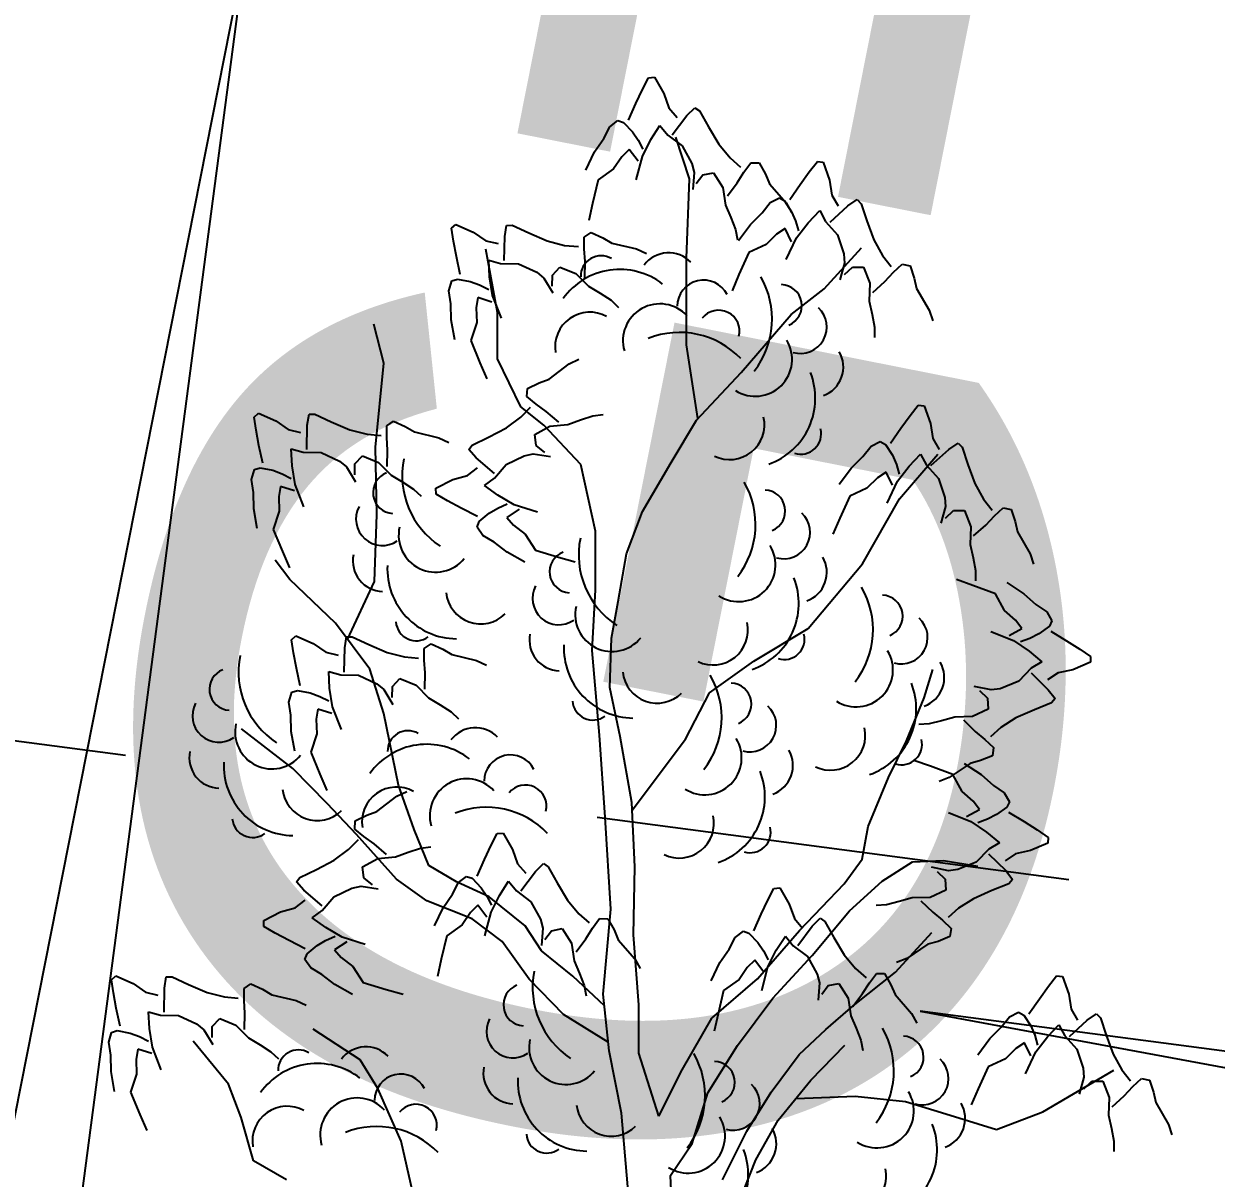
# Model space of a CAD drawing. Header units: millimetres. Extents: x 524954 to 526204, y 9523489 to 9524010.
# Drawn here: x 525456.763 to 525460.741, y 9523651.88 to 9523655.731 of the extents above; entities that cross this region are included whole.
import ezdxf
from ezdxf.enums import TextEntityAlignment as Align

# ---------------------------------------------------------------- set-up
doc = ezdxf.new("R2010")
doc.units = ezdxf.units.MM
doc.linetypes.add('ACAD_ISO12W100', pattern=[21, 12, -3, 0, -3, 0, -3])
doc.linetypes.add('AXES2', pattern=[28.575, 19.05, -3.175, 3.175, -3.175])
for name, color, linetype in [('Arbre', 34, 'ACAD_ISO12W100'), ("Route - Bretelle d'entrée - Restitution en plan - Axe", 1, 'AXES2'), ("Route - Bretelle d'entrée - Restitution en plan - GEM_BDG", 7, 'Continuous'), ("Route - Bretelle d'entrée - Tabulations", 7, 'Continuous'), ('Route - Bretelle de sortie - Textes - Arcs', 7, 'Continuous'), ('Route - Route de la corniche de Brazzaville - Restitution en plan - GEM_Trottoir', 7, 'Continuous')]:
    doc.layers.add(name, color=color, linetype=linetype)
doc.styles.add('Affichages route', font='arial.ttf', dxfattribs={"height": 0.5})

# ---------------------------------------------------------------- blocks, each defined once
blk = doc.blocks.new('v088')
at = {"color": 3, "linetype": 'Continuous'}
for p, q in [((-0.0239, 12.3184), (0.0161, 12.3965)), ((0.0161, 12.3965), (0.0546, 12.3999)), ((0.0546, 12.3999), (0.1184, 12.2906)), ((-0.0686, 12.2238), (-0.0239, 12.3184)), ((0.1184, 12.2906), (0.1522, 12.1952)), ((-0.1179, 12.1126), (-0.0686, 12.2238)), ((0.1522, 12.1952), (0.2074, 12.1313)), ((0.2717, 12.1435), (0.3242, 12.1966)), ((0.3242, 12.1966), (0.3557, 12.1751)), ((0.3557, 12.1751), (0.415, 12.0689)), ((-0.2428, 12.0693), (-0.1881, 12.111)), ((-0.1881, 12.111), (-0.1505, 12.0986)), ((-0.1505, 12.0986), (-0.0915, 12.0354)), ((0.1746, 12.0155), (0.2717, 12.1435)), ((-0.2828, 11.9912), (-0.2428, 12.0693)), ((-0.0915, 12.0354), (-0.0536, 11.98)), ((0.0317, 11.9844), (0.0922, 12.0781)), ((0.0922, 12.0781), (0.1437, 12.0135)), ((0.1437, 12.0135), (0.2395, 11.9416)), ((0.415, 12.0689), (0.4841, 11.9528)), ((-0.344, 11.9013), (-0.2828, 11.9912)), ((-0.0536, 11.98), (-0.0225, 11.9193)), ((-0.0252, 11.8718), (0.0317, 11.9844)), ((0.2395, 11.9416), (0.3048, 11.8248)), ((0.4841, 11.9528), (0.5601, 11.8616)), ((-0.4033, 11.7804), (-0.344, 11.9013)), ((-0.1618, 11.8694), (-0.2169, 11.7884)), ((-0.1123, 11.9179), (-0.1618, 11.8694)), ((-0.0542, 11.8389), (-0.1123, 11.9179)), ((-0.066, 11.7153), (-0.0252, 11.8718)), ((0.5601, 11.8616), (0.6304, 11.8005)), ((-0.2169, 11.7884), (-0.3202, 11.714)), ((0.3048, 11.8248), (0.32, 11.7651)), ((0.6527, 11.7656), (0.6994, 11.8293)), ((0.6994, 11.8293), (0.7544, 11.828)), ((0.7544, 11.828), (0.796, 11.7537)), ((1.0886, 11.7676), (1.1424, 11.8368)), ((1.1424, 11.8368), (1.1809, 11.833)), ((1.1809, 11.833), (1.2232, 11.7138)), ((-0.3202, 11.714), (-0.3572, 11.5582)), ((0.32, 11.7651), (0.3106, 11.6498)), ((0.3344, 11.6895), (0.378, 11.7487)), ((0.378, 11.7487), (0.4498, 11.7623)), ((0.4498, 11.7623), (0.5114, 11.6644)), ((0.5418, 11.6075), (0.6075, 11.6944)), ((0.6075, 11.6944), (0.6527, 11.7656)), ((0.796, 11.7537), (0.824, 11.6885)), ((1.027, 11.683), (1.0886, 11.7676)), ((1.2232, 11.7138), (1.2386, 11.6137)), ((0.5114, 11.6644), (0.5299, 11.5465)), ((0.824, 11.6885), (0.9344, 11.5607)), ((0.9578, 11.583), (1.027, 11.683)), ((-0.3572, 11.5582), (-0.3824, 11.4437)), ((0.5299, 11.5465), (0.5653, 11.4632)), ((0.7732, 11.4945), (0.827, 11.5637)), ((0.827, 11.5637), (0.8886, 11.5945)), ((0.8886, 11.5945), (0.9232, 11.5753)), ((0.9232, 11.5753), (0.9693, 11.5022)), ((0.9344, 11.5607), (0.97, 11.497)), ((1.2271, 11.433), (1.3463, 11.5407)), ((1.2386, 11.6137), (1.2809, 11.5407)), ((1.3463, 11.5407), (1.4079, 11.583)), ((1.4079, 11.583), (1.4348, 11.556)), ((1.4348, 11.556), (1.4733, 11.4406)), ((0.5653, 11.4632), (0.5962, 11.3829)), ((0.6962, 11.4176), (0.7732, 11.4945)), ((0.9693, 11.5022), (0.9963, 11.4406)), ((1.0809, 11.4291), (1.1578, 11.5099)), ((1.1578, 11.5099), (1.1963, 11.4368)), ((-1.2987, 11.3921), (-1.2695, 11.4174)), ((-1.2853, 11.3054), (-1.2987, 11.3921)), ((-1.2695, 11.4174), (-1.1537, 11.3664)), ((-0.9434, 11.3371), (-0.9319, 11.4109)), ((-0.9319, 11.4109), (-0.8938, 11.412)), ((-0.8938, 11.412), (-0.7835, 11.3608)), ((0.5962, 11.3829), (0.6091, 11.3149)), ((0.6155, 11.3099), (0.6962, 11.4176)), ((0.927, 11.3906), (0.8693, 11.3522)), ((0.9693, 11.3022), (0.927, 11.3906)), ((0.9963, 11.4406), (1.0155, 11.3753)), ((1.004, 11.3291), (1.0809, 11.4291)), ((1.1963, 11.4368), (1.2771, 11.3483)), ((1.4733, 11.4406), (1.5194, 11.3137)), ((-1.266, 11.2026), (-1.2853, 11.3054)), ((-1.1537, 11.3664), (-1.0704, 11.3089)), ((-1.0704, 11.3089), (-0.9882, 11.2895)), ((-0.9469, 11.1764), (-0.9434, 11.3371)), ((-0.7835, 11.3608), (-0.6595, 11.3072)), ((-0.6595, 11.3072), (-0.5444, 11.2779)), ((-0.4131, 11.2545), (-0.4126, 11.3334)), ((-0.4126, 11.3334), (-0.3673, 11.3647)), ((-0.3673, 11.3647), (-0.2901, 11.3288)), ((-0.2901, 11.3288), (-0.2291, 11.2925)), ((0.8693, 11.3522), (0.8001, 11.2829)), ((0.9347, 11.1829), (1.004, 11.3291)), ((1.2771, 11.3483), (1.3194, 11.2214)), ((1.5194, 11.3137), (1.5771, 11.2099)), ((-0.5444, 11.2779), (-0.4516, 11.2697)), ((-0.4079, 11.1703), (-0.4131, 11.2545)), ((-0.2291, 11.2925), (-0.0648, 11.2537)), ((-0.0648, 11.2537), (0.0014, 11.223)), ((0.6847, 11.2291), (0.6193, 11.0829)), ((0.8001, 11.2829), (0.6847, 11.2291)), ((1.3194, 11.2214), (1.3232, 11.1598)), ((-1.2408, 11.0836), (-1.266, 11.2026)), ((-1.0503, 11.1789), (-0.9708, 11.1567)), ((-1.0444, 11.0675), (-1.0503, 11.1789)), ((-0.9708, 11.1567), (-0.851, 11.1547)), ((-0.851, 11.1547), (-0.7296, 11.0984)), ((-0.4102, 11.0614), (-0.4079, 11.1703)), ((1.3232, 11.1598), (1.2925, 11.0483)), ((1.5771, 11.2099), (1.6348, 11.1368)), ((1.6502, 11.0983), (1.7079, 11.1522)), ((1.7079, 11.1522), (1.7617, 11.1406)), ((1.7617, 11.1406), (1.7887, 11.0598)), ((-1.0245, 10.9429), (-1.0444, 11.0675)), ((-0.7296, 11.0984), (-0.6822, 11.0589)), ((-0.6822, 11.0589), (-0.6222, 10.96)), ((-0.6263, 11.0061), (-0.6257, 11.0796)), ((-0.6257, 11.0796), (-0.5755, 11.1328)), ((-0.5755, 11.1328), (-0.4682, 11.0896)), ((-0.4682, 11.0896), (-0.3841, 11.005)), ((0.6193, 11.0829), (0.5731, 10.9752)), ((1.3232, 11.0829), (1.3771, 11.1329)), ((1.3771, 11.1329), (1.4502, 11.1329)), ((1.4502, 11.1329), (1.4925, 11.0252)), ((1.5925, 11.0368), (1.6502, 11.0983)), ((1.7887, 11.0598), (1.8041, 10.9906)), ((-1.3166, 10.9752), (-1.2967, 11.0411)), ((-1.2967, 11.0411), (-1.2589, 11.0531)), ((-1.2589, 11.0531), (-1.1741, 11.0365)), ((-1.1741, 11.0365), (-1.1109, 11.0139)), ((-1.1109, 11.0139), (-1.0501, 10.983)), ((-0.3841, 11.005), (-0.3065, 10.9583)), ((1.4925, 11.0252), (1.4886, 10.906)), ((1.5117, 10.9637), (1.5925, 11.0368)), ((1.8041, 10.9906), (1.8887, 10.8444)), ((-1.3032, 10.8885), (-1.3166, 10.9752)), ((-1.122, 10.9292), (-1.1336, 10.8608)), ((-1.0286, 10.8992), (-1.122, 10.9292)), ((-0.9657, 10.7922), (-1.0245, 10.9429)), ((-0.3065, 10.9583), (-0.2344, 10.9114)), ((-0.2344, 10.9114), (-0.1841, 10.8638)), ((1.4886, 10.906), (1.5079, 10.8175)), ((-1.3, 10.7798), (-1.3032, 10.8885)), ((-1.1336, 10.8608), (-1.1308, 10.7629)), ((1.8887, 10.8444), (1.9118, 10.7752)), ((-1.2771, 10.6471), (-1.3, 10.7798)), ((-1.1308, 10.7629), (-1.1708, 10.642)), ((1.5079, 10.8175), (1.5233, 10.7329)), ((1.5233, 10.7329), (1.5233, 10.6636)), ((-1.1708, 10.642), (-1.1094, 10.4942)), ((-0.514, 10.4875), (-0.4484, 10.5194)), ((-1.1094, 10.4942), (-1.0628, 10.3867)), ((-0.648, 10.3846), (-0.514, 10.4875)), ((-0.7912, 10.3231), (-0.7146, 10.3603)), ((-0.7146, 10.3603), (-0.648, 10.3846)), ((-0.7957, 10.2682), (-0.7912, 10.3231)), ((-0.7348, 10.218), (-0.7957, 10.2682)), ((-0.8359, 10.1311), (-0.7709, 10.1978)), ((-0.6662, 10.1688), (-0.7348, 10.218)), ((1.7617, 10.1424), (1.8156, 10.2117)), ((1.8156, 10.2117), (1.8541, 10.2078)), ((1.8541, 10.2078), (1.8964, 10.0886)), ((-2.6162, 10.1323), (-2.587, 10.1577)), ((-2.6028, 10.0456), (-2.6162, 10.1323)), ((-2.587, 10.1577), (-2.4712, 10.1066)), ((-2.4712, 10.1066), (-2.3879, 10.0492)), ((-2.2608, 10.0773), (-2.2494, 10.1511)), ((-2.2494, 10.1511), (-2.2113, 10.1522)), ((-2.2113, 10.1522), (-2.101, 10.101)), ((-1.7301, 10.0737), (-1.6848, 10.1049)), ((-1.6848, 10.1049), (-1.6075, 10.069)), ((-0.9313, 10.0604), (-0.8359, 10.1311)), ((-0.5833, 10.0982), (-0.6662, 10.1688)), ((-0.5231, 10.0829), (-0.4378, 10.1134)), ((-0.4378, 10.1134), (-0.3559, 10.1397)), ((-0.3559, 10.1397), (-0.2873, 10.1487)), ((1.7002, 10.0578), (1.7617, 10.1424)), ((-2.5835, 9.9428), (-2.6028, 10.0456)), ((-2.3879, 10.0492), (-2.3057, 10.0298)), ((-2.2643, 9.9167), (-2.2608, 10.0773)), ((-2.101, 10.101), (-1.977, 10.0475)), ((-1.977, 10.0475), (-1.8618, 10.0181)), ((-1.7305, 9.9947), (-1.7301, 10.0737)), ((-1.6075, 10.069), (-1.5466, 10.0327)), ((-1.5466, 10.0327), (-1.3822, 9.9939)), ((-1.0512, 9.9981), (-0.9313, 10.0604)), ((-0.7431, 10.0152), (-0.6418, 10.0712)), ((-0.6418, 10.0712), (-0.5231, 10.0829)), ((1.631, 9.9578), (1.7002, 10.0578)), ((1.8964, 10.0886), (1.9118, 9.9886)), ((-1.8618, 10.0181), (-1.7691, 10.0099)), ((-1.7254, 9.9105), (-1.7305, 9.9947)), ((-1.3822, 9.9939), (-1.316, 9.9632)), ((-1.1838, 9.9148), (-1.1606, 9.945)), ((-1.1606, 9.945), (-1.0512, 9.9981)), ((-0.7336, 9.9427), (-0.7431, 10.0152)), ((1.5002, 9.9386), (1.5617, 9.9693)), ((1.5617, 9.9693), (1.5963, 9.9501)), ((1.5963, 9.9501), (1.6425, 9.877)), ((1.9118, 9.9886), (1.9541, 9.9155)), ((2.0195, 9.9155), (2.081, 9.9578)), ((2.081, 9.9578), (2.1079, 9.9309)), ((-2.5582, 9.8238), (-2.5835, 9.9428)), ((-2.3678, 9.9191), (-2.2883, 9.8969)), ((-2.3619, 9.8077), (-2.3678, 9.9191)), ((-2.2883, 9.8969), (-2.1685, 9.895)), ((-2.1685, 9.895), (-2.0471, 9.8386)), ((-1.9432, 9.8199), (-1.893, 9.873)), ((-1.893, 9.873), (-1.7856, 9.8299)), ((-1.7277, 9.8016), (-1.7254, 9.9105)), ((-1.1339, 9.8592), (-1.1838, 9.9148)), ((-0.9342, 9.8156), (-0.8138, 9.874)), ((-0.8138, 9.874), (-0.7533, 9.8858)), ((-0.7533, 9.8858), (-0.6387, 9.8698)), ((-0.677, 9.8958), (-0.7336, 9.9427)), ((1.3694, 9.7924), (1.4463, 9.8693)), ((1.4463, 9.8693), (1.5002, 9.9386)), ((1.6425, 9.877), (1.6694, 9.8155)), ((1.7541, 9.8039), (1.831, 9.8847)), ((1.831, 9.8847), (1.8695, 9.8116)), ((1.9002, 9.8078), (2.0195, 9.9155)), ((2.1079, 9.9309), (2.1464, 9.8155)), ((-2.6142, 9.7814), (-2.5764, 9.7933)), ((-2.5764, 9.7933), (-2.4916, 9.7768)), ((-2.3419, 9.6831), (-2.3619, 9.8077)), ((-2.0471, 9.8386), (-1.9997, 9.7992)), ((-1.9997, 9.7992), (-1.9397, 9.7002)), ((-1.9438, 9.7464), (-1.9432, 9.8199)), ((-1.7856, 9.8299), (-1.7015, 9.7452)), ((-1.1923, 9.7429), (-1.1254, 9.7944)), ((-1.0116, 9.755), (-1.1339, 9.8592)), ((-1.0114, 9.724), (-0.9342, 9.8156)), ((1.2886, 9.6847), (1.3694, 9.7924)), ((1.6694, 9.8155), (1.6887, 9.7501)), ((1.6771, 9.7039), (1.7541, 9.8039)), ((1.8695, 9.8116), (1.9502, 9.7232)), ((2.1464, 9.8155), (2.1926, 9.6885)), ((-2.634, 9.7155), (-2.6142, 9.7814)), ((-2.6206, 9.6288), (-2.634, 9.7155)), ((-2.4916, 9.7768), (-2.4283, 9.7541)), ((-2.4283, 9.7541), (-2.3676, 9.7232)), ((-1.7015, 9.7452), (-1.624, 9.6985)), ((-1.4022, 9.6572), (-1.2895, 9.7147)), ((-1.2895, 9.7147), (-1.1923, 9.7429)), ((-1.0789, 9.6763), (-1.0114, 9.724)), ((1.5425, 9.727), (1.4733, 9.6578)), ((1.6002, 9.7655), (1.5425, 9.727)), ((1.6425, 9.677), (1.6002, 9.7655)), ((1.9502, 9.7232), (1.9925, 9.5962)), ((-2.6175, 9.52), (-2.6206, 9.6288)), ((-2.4395, 9.6694), (-2.4511, 9.6011)), ((-2.3461, 9.6395), (-2.4395, 9.6694)), ((-2.2831, 9.5325), (-2.3419, 9.6831)), ((-1.624, 9.6985), (-1.5519, 9.6516)), ((-1.5519, 9.6516), (-1.5015, 9.6041)), ((-1.401, 9.6186), (-1.4022, 9.6572)), ((-0.9888, 9.6106), (-1.0789, 9.6763)), ((1.4733, 9.6578), (1.3579, 9.6039)), ((1.6079, 9.5578), (1.6771, 9.7039)), ((2.1926, 9.6885), (2.2503, 9.5847)), ((-2.4511, 9.6011), (-2.4483, 9.5032)), ((-1.3254, 9.5742), (-1.401, 9.6186)), ((-1.2335, 9.5242), (-1.3254, 9.5742)), ((-0.9892, 9.5252), (-0.9269, 9.5527)), ((-0.8796, 9.5473), (-0.9888, 9.6106)), ((-0.7257, 9.4976), (-0.8796, 9.5473)), ((1.3579, 9.6039), (1.2925, 9.4577)), ((1.9925, 9.5962), (1.9964, 9.5347)), ((2.2503, 9.5847), (2.308, 9.5116)), ((-2.5946, 9.3874), (-2.6175, 9.52)), ((-2.4483, 9.5032), (-2.4883, 9.3823)), ((-1.1253, 9.4685), (-1.2335, 9.5242)), ((-1.1132, 9.4352), (-1.0467, 9.4905)), ((-1.0467, 9.4905), (-0.9892, 9.5252)), ((-0.8484, 9.5165), (-0.9306, 9.463)), ((1.9964, 9.5347), (1.9656, 9.4231)), ((1.9964, 9.4577), (2.0502, 9.5077)), ((2.0502, 9.5077), (2.1233, 9.5077)), ((2.1233, 9.5077), (2.1656, 9.4)), ((2.2657, 9.4116), (2.3233, 9.4731)), ((2.3233, 9.4731), (2.381, 9.527)), ((2.381, 9.527), (2.4349, 9.5154)), ((2.4349, 9.5154), (2.4618, 9.4347)), ((-1.1278, 9.3984), (-1.1132, 9.4352)), ((-1.0892, 9.3413), (-1.1278, 9.3984)), ((-0.9306, 9.463), (-0.885, 9.4108)), ((-0.885, 9.4108), (-0.8073, 9.3511)), ((1.2925, 9.4577), (1.2463, 9.35)), ((2.1656, 9.4), (2.1618, 9.2808)), ((2.1849, 9.3385), (2.2657, 9.4116)), ((2.4618, 9.4347), (2.4772, 9.3654)), ((-2.4883, 9.3823), (-2.4269, 9.2344)), ((-1.0136, 9.2969), (-1.0892, 9.3413)), ((-0.8073, 9.3511), (-0.7389, 9.2437)), ((2.4772, 9.3654), (2.5618, 9.2193)), ((-2.4269, 9.2344), (-2.3802, 9.1269)), ((-0.9273, 9.2307), (-1.0136, 9.2969)), ((-0.81, 9.1646), (-0.9273, 9.2307)), ((-0.7389, 9.2437), (-0.5855, 9.1979)), ((2.1618, 9.2808), (2.181, 9.1923)), ((-0.5855, 9.1979), (-0.4727, 9.1661)), ((2.181, 9.1923), (2.1964, 9.1077)), ((2.5618, 9.2193), (2.5849, 9.15)), ((2.1964, 9.1077), (2.1964, 9.0385)), ((2.1801, 9.009), (2.0697, 9.0483)), ((2.3301, 8.953), (2.1801, 9.009)), ((2.4064, 9.0272), (2.519, 8.9533)), ((2.3912, 8.8412), (2.3301, 8.953)), ((2.519, 8.9533), (2.6006, 8.8814)), ((2.4646, 8.7765), (2.3912, 8.8412)), ((2.6006, 8.8814), (2.6731, 8.832)), ((2.6731, 8.832), (2.7077, 8.7725)), ((2.5067, 8.7213), (2.4646, 8.7765)), ((2.7077, 8.7725), (2.6907, 8.7368)), ((-2.3661, 8.6466), (-2.3369, 8.6719)), ((-2.3369, 8.6719), (-2.2212, 8.6209)), ((2.2998, 8.7005), (2.4501, 8.6406)), ((2.421, 8.6735), (2.5067, 8.7213)), ((2.6207, 8.6861), (2.5609, 8.6554)), ((2.6907, 8.7368), (2.6207, 8.6861)), ((2.7005, 8.7027), (2.8047, 8.6399)), ((-2.3527, 8.5599), (-2.3661, 8.6466)), ((-2.2212, 8.6209), (-2.1379, 8.5634)), ((-2.0143, 8.4309), (-2.0108, 8.5916)), ((-2.0108, 8.5916), (-1.9993, 8.6654)), ((-1.9993, 8.6654), (-1.9613, 8.6665)), ((-1.9613, 8.6665), (-1.8509, 8.6153)), ((-1.8509, 8.6153), (-1.7269, 8.5617)), ((-1.4801, 8.5879), (-1.4347, 8.6192)), ((-1.4347, 8.6192), (-1.3575, 8.5833)), ((2.4501, 8.6406), (2.5548, 8.5702)), ((2.5609, 8.6554), (2.4969, 8.632)), ((2.8047, 8.6399), (2.8931, 8.5838)), ((-2.3334, 8.4571), (-2.3527, 8.5599)), ((-2.1379, 8.5634), (-2.0557, 8.544)), ((-1.7269, 8.5617), (-1.6118, 8.5324)), ((-1.6118, 8.5324), (-1.519, 8.5242)), ((-1.4805, 8.509), (-1.4801, 8.5879)), ((-1.3575, 8.5833), (-1.2966, 8.547)), ((-1.2966, 8.547), (-1.1322, 8.5082)), ((2.5548, 8.5702), (2.6402, 8.4985)), ((2.8931, 8.5838), (2.9656, 8.5345)), ((2.9656, 8.5345), (2.9641, 8.4958)), ((-2.3082, 8.3381), (-2.3334, 8.4571)), ((-2.1178, 8.4334), (-2.0382, 8.4112)), ((-2.1118, 8.322), (-2.1178, 8.4334)), ((-1.4754, 8.4248), (-1.4805, 8.509)), ((-1.1322, 8.5082), (-1.066, 8.4775)), ((2.5697, 8.4555), (2.4865, 8.3693)), ((2.6402, 8.4985), (2.5697, 8.4555)), ((2.8478, 8.4461), (2.749, 8.4244)), ((2.9641, 8.4958), (2.8478, 8.4461)), ((-2.0382, 8.4112), (-1.9184, 8.4092)), ((-1.9184, 8.4092), (-1.7971, 8.3529)), ((-1.7971, 8.3529), (-1.7497, 8.3134)), ((-1.6931, 8.3341), (-1.643, 8.3873)), ((-1.643, 8.3873), (-1.5356, 8.3441)), ((-1.4776, 8.3159), (-1.4754, 8.4248)), ((2.4865, 8.3693), (2.3625, 8.3191)), ((2.5678, 8.4245), (2.6828, 8.3123)), ((2.749, 8.4244), (2.6787, 8.3776)), ((-2.384, 8.2298), (-2.3641, 8.2956)), ((-2.3641, 8.2956), (-2.3264, 8.3076)), ((-2.3264, 8.3076), (-2.2415, 8.291)), ((-2.2415, 8.291), (-2.1783, 8.2684)), ((-2.0919, 8.1974), (-2.1118, 8.322)), ((-1.7497, 8.3134), (-1.6897, 8.2145)), ((-1.6937, 8.2606), (-1.6931, 8.3341)), ((-1.5356, 8.3441), (-1.4515, 8.2595)), ((2.3013, 8.3113), (2.188, 8.335)), ((2.2245, 8.3065), (2.2778, 8.2559)), ((2.3625, 8.3191), (2.3013, 8.3113)), ((2.6828, 8.3123), (2.7289, 8.2536)), ((-2.3706, 8.1431), (-2.384, 8.2298)), ((-2.1783, 8.2684), (-2.1175, 8.2375)), ((-2.0331, 8.0467), (-2.0919, 8.1974)), ((-1.4515, 8.2595), (-1.374, 8.2128)), ((-1.374, 8.2128), (-1.3019, 8.1659)), ((2.2778, 8.2559), (2.2824, 8.183)), ((2.7037, 8.225), (2.591, 8.1793)), ((2.7289, 8.2536), (2.7037, 8.225)), ((-2.3674, 8.0343), (-2.3706, 8.1431)), ((-2.1895, 8.1837), (-2.2011, 8.1153)), ((-2.2011, 8.1153), (-2.1982, 8.0174)), ((-2.0961, 8.1537), (-2.1895, 8.1837)), ((-1.3019, 8.1659), (-1.2515, 8.1184)), ((2.0584, 8.1303), (1.9713, 8.1055)), ((2.1776, 8.1339), (2.0584, 8.1303)), ((2.2824, 8.183), (2.1776, 8.1339)), ((2.4672, 8.1253), (2.3672, 8.0611)), ((2.591, 8.1793), (2.4672, 8.1253)), ((1.8878, 8.0848), (1.8187, 8.0804)), ((1.9713, 8.1055), (1.8878, 8.0848)), ((2.1174, 8.1109), (2.1954, 8.0349)), ((2.1954, 8.0349), (2.2605, 7.9811)), ((2.3672, 8.0611), (2.2979, 7.9989)), ((-2.3445, 7.9016), (-2.3674, 8.0343)), ((-2.1982, 8.0174), (-2.2383, 7.8966)), ((2.2605, 7.9811), (2.3179, 7.927)), ((-2.2383, 7.8966), (-2.1768, 7.7487)), ((2.3179, 7.927), (2.3098, 7.8725)), ((1.8965, 7.8022), (1.7861, 7.8414)), ((2.0465, 7.7461), (1.8965, 7.8022)), ((2.1627, 7.8208), (2.0222, 7.7271)), ((2.1227, 7.8203), (2.2353, 7.7465)), ((2.2308, 7.8405), (2.1627, 7.8208)), ((2.3098, 7.8725), (2.2308, 7.8405)), ((-2.1768, 7.7487), (-2.1302, 7.6412)), ((2.0222, 7.7271), (1.9545, 7.6997)), ((2.1075, 7.6343), (2.0465, 7.7461)), ((2.2353, 7.7465), (2.3169, 7.6746)), ((2.3169, 7.6746), (2.3894, 7.6252)), ((-1.7972, 7.4997), (-1.6632, 7.6026)), ((-1.6632, 7.6026), (-1.5976, 7.6345)), ((2.1809, 7.5696), (2.1075, 7.6343)), ((2.223, 7.5144), (2.1809, 7.5696)), ((2.3894, 7.6252), (2.424, 7.5657)), ((2.424, 7.5657), (2.407, 7.5299)), ((-1.8638, 7.4754), (-1.7972, 7.4997)), ((2.0162, 7.4937), (2.1664, 7.4338)), ((2.1373, 7.4666), (2.223, 7.5144)), ((2.337, 7.4793), (2.2772, 7.4485)), ((2.407, 7.5299), (2.337, 7.4793)), ((2.4169, 7.4959), (2.521, 7.4331)), ((-1.9448, 7.3833), (-1.9404, 7.4382)), ((-1.9404, 7.4382), (-1.8638, 7.4754)), ((2.1664, 7.4338), (2.2711, 7.3633)), ((2.2772, 7.4485), (2.2132, 7.4252)), ((2.521, 7.4331), (2.6094, 7.377)), ((-1.8839, 7.3331), (-1.9448, 7.3833)), ((-1.8154, 7.2839), (-1.8839, 7.3331)), ((-1.0336, 7.2746), (-0.9936, 7.3527)), ((-0.9936, 7.3527), (-0.9551, 7.3561)), ((-0.9551, 7.3561), (-0.8913, 7.2468)), ((2.2711, 7.3633), (2.3565, 7.2916)), ((2.6094, 7.377), (2.6819, 7.3276)), ((2.6819, 7.3276), (2.6805, 7.289)), ((-2.0805, 7.1754), (-1.985, 7.2461)), ((-1.985, 7.2461), (-1.9201, 7.3129)), ((-1.7325, 7.2133), (-1.8154, 7.2839)), ((-1.587, 7.2285), (-1.5051, 7.2548)), ((-1.5051, 7.2548), (-1.4365, 7.2638)), ((-1.0783, 7.18), (-1.0336, 7.2746)), ((-0.8913, 7.2468), (-0.8575, 7.1514)), ((2.286, 7.2486), (2.2028, 7.1624)), ((2.3565, 7.2916), (2.286, 7.2486)), ((2.5641, 7.2392), (2.4653, 7.2176)), ((2.6805, 7.289), (2.5641, 7.2392)), ((-2.2004, 7.1132), (-2.0805, 7.1754)), ((-1.8923, 7.1303), (-1.791, 7.1862)), ((-1.791, 7.1862), (-1.6722, 7.1979)), ((-1.6722, 7.1979), (-1.587, 7.2285)), ((-1.1277, 7.0688), (-1.0783, 7.18)), ((2.2028, 7.1624), (2.0788, 7.1122)), ((2.2841, 7.2177), (2.3991, 7.1055)), ((2.4653, 7.2176), (2.395, 7.1707)), ((-2.3098, 7.06), (-2.2004, 7.1132)), ((-1.8828, 7.0578), (-1.8923, 7.1303)), ((-0.8575, 7.1514), (-0.8023, 7.0875)), ((-0.8351, 6.9716), (-0.7381, 7.0997)), ((-0.7381, 7.0997), (-0.6855, 7.1528)), ((-0.6855, 7.1528), (-0.654, 7.1313)), ((-0.654, 7.1313), (-0.5947, 7.0251)), ((2.0176, 7.1045), (1.9044, 7.1282)), ((1.9408, 7.0996), (1.9941, 7.049)), ((2.0788, 7.1122), (2.0176, 7.1045)), ((2.3991, 7.1055), (2.4452, 7.0467)), ((-2.333, 7.0298), (-2.3098, 7.06)), ((-2.283, 6.9743), (-2.333, 7.0298)), ((-1.963, 6.9891), (-1.9025, 7.0009)), ((-1.9025, 7.0009), (-1.7879, 6.9849)), ((-1.8262, 7.0109), (-1.8828, 7.0578)), ((-1.2925, 6.9474), (-1.2526, 7.0255)), ((-1.2526, 7.0255), (-1.1978, 7.0672)), ((-1.1978, 7.0672), (-1.1602, 7.0548)), ((-1.1602, 7.0548), (-1.1012, 6.9916)), ((-0.978, 6.9406), (-0.9175, 7.0343)), ((-0.9175, 7.0343), (-0.8661, 6.9697)), ((-0.5947, 7.0251), (-0.5257, 6.909)), ((1.9941, 7.049), (1.9988, 6.9761)), ((2.4201, 7.0181), (2.3073, 6.9725)), ((2.4452, 7.0467), (2.4201, 7.0181)), ((-2.1607, 6.8701), (-2.283, 6.9743)), ((-2.1606, 6.8391), (-2.0833, 6.9307)), ((-2.0833, 6.9307), (-1.963, 6.9891)), ((-1.3538, 6.8575), (-1.2925, 6.9474)), ((-1.1012, 6.9916), (-1.0633, 6.9361)), ((-1.0633, 6.9361), (-1.0322, 6.8755)), ((-1.0349, 6.828), (-0.978, 6.9406)), ((-0.8661, 6.9697), (-0.7702, 6.8978)), ((0.8128, 6.9092), (0.8527, 6.9872)), ((0.8527, 6.9872), (0.8913, 6.9906)), ((0.8913, 6.9906), (0.9551, 6.8814)), ((1.7747, 6.9234), (1.6876, 6.8986)), ((1.8939, 6.9271), (1.7747, 6.9234)), ((1.9988, 6.9761), (1.8939, 6.9271)), ((2.3073, 6.9725), (2.1835, 6.9184)), ((-2.4387, 6.8298), (-2.3415, 6.858)), ((-2.3415, 6.858), (-2.2745, 6.9095)), ((-1.413, 6.7366), (-1.3538, 6.8575)), ((-1.122, 6.8741), (-1.1715, 6.8255)), ((-1.0639, 6.7951), (-1.122, 6.8741)), ((-0.7702, 6.8978), (-0.705, 6.781)), ((-0.5257, 6.909), (-0.4496, 6.8178)), ((0.7681, 6.8145), (0.8128, 6.9092)), ((0.9551, 6.8814), (0.9888, 6.786)), ((1.6041, 6.8779), (1.535, 6.8736)), ((1.6876, 6.8986), (1.6041, 6.8779)), ((1.8337, 6.904), (1.9118, 6.828)), ((2.0835, 6.8543), (2.0142, 6.7921)), ((2.1835, 6.9184), (2.0835, 6.8543)), ((-2.5514, 6.7723), (-2.4387, 6.8298)), ((-2.5502, 6.7337), (-2.5514, 6.7723)), ((-2.228, 6.7914), (-2.1606, 6.8391)), ((-2.1379, 6.7256), (-2.228, 6.7914)), ((-1.1715, 6.8255), (-1.2266, 6.7446)), ((-1.0757, 6.6715), (-1.0349, 6.828)), ((-0.705, 6.781), (-0.6897, 6.7213)), ((-0.4496, 6.8178), (-0.3793, 6.7567)), ((-0.357, 6.7218), (-0.3104, 6.7855)), ((-0.3104, 6.7855), (-0.2553, 6.7842)), ((-0.2553, 6.7842), (-0.2138, 6.7099)), ((0.7187, 6.7034), (0.7681, 6.8145)), ((0.9888, 6.786), (1.0441, 6.7221)), ((1.1083, 6.7343), (1.1609, 6.7873)), ((1.1609, 6.7873), (1.1923, 6.7659)), ((1.1923, 6.7659), (1.2517, 6.6597)), ((1.9118, 6.828), (1.9768, 6.7743)), ((1.9768, 6.7743), (2.0342, 6.7201)), ((-2.4746, 6.6893), (-2.5502, 6.7337)), ((-2.3827, 6.6392), (-2.4746, 6.6893)), ((-2.0288, 6.6624), (-2.1379, 6.7256)), ((-1.2266, 6.7446), (-1.3299, 6.6702)), ((-0.6897, 6.7213), (-0.6991, 6.6059)), ((-0.6753, 6.6457), (-0.6318, 6.7049)), ((-0.6318, 6.7049), (-0.56, 6.7185)), ((-0.56, 6.7185), (-0.4983, 6.6206)), ((-0.4022, 6.6506), (-0.357, 6.7218)), ((-0.2138, 6.7099), (-0.1857, 6.6447)), ((0.5938, 6.6601), (0.6485, 6.7018)), ((0.6485, 6.7018), (0.6861, 6.6893)), ((0.6861, 6.6893), (0.7451, 6.6262)), ((1.0112, 6.6062), (1.1083, 6.7343)), ((2.0342, 6.7201), (2.0261, 6.6656)), ((-2.2745, 6.5836), (-2.3827, 6.6392)), ((-2.2624, 6.5503), (-2.1959, 6.6055)), ((-2.1959, 6.6055), (-2.1384, 6.6402)), ((-2.1384, 6.6402), (-2.076, 6.6678)), ((-1.9976, 6.6315), (-2.0798, 6.5781)), ((-1.8748, 6.6127), (-2.0288, 6.6624)), ((-1.3299, 6.6702), (-1.3669, 6.5144)), ((-0.4983, 6.6206), (-0.4798, 6.5027)), ((-0.4679, 6.5637), (-0.4022, 6.6506)), ((-0.1857, 6.6447), (-0.0753, 6.5169)), ((0.5538, 6.582), (0.5938, 6.6601)), ((0.7451, 6.6262), (0.7831, 6.5707)), ((0.8684, 6.5752), (0.9289, 6.6689)), ((0.9289, 6.6689), (0.9803, 6.6043)), ((0.9803, 6.6043), (1.0762, 6.5324)), ((1.2517, 6.6597), (1.3207, 6.5436)), ((1.879, 6.6139), (1.7385, 6.5203)), ((1.9472, 6.6337), (1.879, 6.6139)), ((2.0261, 6.6656), (1.9472, 6.6337)), ((-2.2769, 6.5134), (-2.2624, 6.5503)), ((-2.0798, 6.5781), (-2.0342, 6.5259)), ((-2.0342, 6.5259), (-1.9565, 6.4662)), ((0.4926, 6.4921), (0.5538, 6.582)), ((0.7831, 6.5707), (0.8142, 6.5101)), ((0.8114, 6.4626), (0.8684, 6.5752)), ((1.0762, 6.5324), (1.1414, 6.4156)), ((1.3207, 6.5436), (1.3968, 6.4523)), ((-2.2384, 6.4564), (-2.2769, 6.5134)), ((-2.1628, 6.412), (-2.2384, 6.4564)), ((-1.9565, 6.4662), (-1.8881, 6.3588)), ((-1.3669, 6.5144), (-1.3922, 6.3999)), ((-0.4798, 6.5027), (-0.4444, 6.4194)), ((-0.0753, 6.5169), (-0.0397, 6.4532)), ((0.4333, 6.3712), (0.4926, 6.4921)), ((0.6749, 6.4601), (0.6198, 6.3792)), ((0.7244, 6.5087), (0.6749, 6.4601)), ((0.7824, 6.4297), (0.7244, 6.5087)), ((0.7707, 6.306), (0.8114, 6.4626)), ((1.3968, 6.4523), (1.4671, 6.3913)), ((1.7385, 6.5203), (1.6708, 6.4929)), ((-3.5682, 6.3771), (-3.539, 6.4025)), ((-3.5548, 6.2904), (-3.5682, 6.3771)), ((-3.539, 6.4025), (-3.4232, 6.3514)), ((-3.2129, 6.3221), (-3.2014, 6.3959)), ((-3.2014, 6.3959), (-3.1633, 6.397)), ((-3.1633, 6.397), (-3.053, 6.3458)), ((-2.0765, 6.3457), (-2.1628, 6.412)), ((-0.4444, 6.4194), (-0.4135, 6.3391)), ((0.6198, 6.3792), (0.5164, 6.3047)), ((1.1414, 6.4156), (1.1567, 6.3559)), ((1.4894, 6.3564), (1.536, 6.4201)), ((1.536, 6.4201), (1.5911, 6.4188)), ((1.5911, 6.4188), (1.6326, 6.3444)), ((2.6849, 6.3343), (2.7388, 6.4036)), ((2.7388, 6.4036), (2.7772, 6.3997)), ((2.7772, 6.3997), (2.8196, 6.2805)), ((-3.5355, 6.1876), (-3.5548, 6.2904)), ((-3.4232, 6.3514), (-3.3399, 6.2939)), ((-3.3399, 6.2939), (-3.2577, 6.2746)), ((-3.2164, 6.1615), (-3.2129, 6.3221)), ((-3.053, 6.3458), (-2.929, 6.2922)), ((-2.929, 6.2922), (-2.8139, 6.2629)), ((-2.6826, 6.2395), (-2.6821, 6.3185)), ((-2.6821, 6.3185), (-2.6368, 6.3497)), ((-2.6368, 6.3497), (-2.5596, 6.3138)), ((-2.5596, 6.3138), (-2.4986, 6.2775)), ((-1.9592, 6.2797), (-2.0765, 6.3457)), ((-1.8881, 6.3588), (-1.7347, 6.313)), ((-1.7347, 6.313), (-1.6219, 6.2812)), ((-0.4135, 6.3391), (-0.4006, 6.2711)), ((0.5164, 6.3047), (0.4795, 6.1489)), ((1.1567, 6.3559), (1.1472, 6.2405)), ((1.171, 6.2803), (1.2146, 6.3394)), ((1.2146, 6.3394), (1.2864, 6.3531)), ((1.2864, 6.3531), (1.3481, 6.2552)), ((1.3784, 6.1983), (1.4442, 6.2852)), ((1.4442, 6.2852), (1.4894, 6.3564)), ((1.6326, 6.3444), (1.6606, 6.2793)), ((2.6234, 6.2497), (2.6849, 6.3343)), ((-2.8139, 6.2629), (-2.7211, 6.2547)), ((-2.6774, 6.1553), (-2.6826, 6.2395)), ((-2.4986, 6.2775), (-2.3343, 6.2387)), ((-2.3343, 6.2387), (-2.2681, 6.208)), ((1.3481, 6.2552), (1.3665, 6.1373)), ((1.6606, 6.2793), (1.771, 6.1515)), ((2.5541, 6.1497), (2.6234, 6.2497)), ((2.8196, 6.2805), (2.8349, 6.1805)), ((-3.5103, 6.0686), (-3.5355, 6.1876)), ((-3.3198, 6.1639), (-3.2403, 6.1417)), ((-3.3139, 6.0525), (-3.3198, 6.1639)), ((-3.2403, 6.1417), (-3.1205, 6.1398)), ((-3.1205, 6.1398), (-2.9991, 6.0834)), ((-2.6797, 6.0464), (-2.6774, 6.1553)), ((0.4795, 6.1489), (0.4542, 6.0345)), ((1.3665, 6.1373), (1.4019, 6.054)), ((1.771, 6.1515), (1.8066, 6.0878)), ((2.3695, 6.0612), (2.4234, 6.1305)), ((2.4234, 6.1305), (2.4849, 6.1612)), ((2.4849, 6.1612), (2.5195, 6.142)), ((2.5195, 6.142), (2.5657, 6.0689)), ((2.8349, 6.1805), (2.8773, 6.1074)), ((2.9427, 6.1074), (3.0042, 6.1497)), ((3.0042, 6.1497), (3.0311, 6.1228)), ((-3.294, 5.9279), (-3.3139, 6.0525)), ((-2.9991, 6.0834), (-2.9517, 6.044)), ((-2.8958, 5.9912), (-2.8952, 6.0647)), ((-2.8952, 6.0647), (-2.845, 6.1178)), ((-2.845, 6.1178), (-2.7377, 6.0747)), ((-2.7377, 6.0747), (-2.6536, 5.99)), ((1.4019, 6.054), (1.4328, 5.9737)), ((2.2926, 5.9843), (2.3695, 6.0612)), ((2.5657, 6.0689), (2.5926, 6.0074)), ((2.6772, 5.9958), (2.7542, 6.0766)), ((2.7542, 6.0766), (2.7926, 6.0035)), ((2.8234, 5.9997), (2.9427, 6.1074)), ((3.0311, 6.1228), (3.0696, 6.0074)), ((-3.5861, 5.9603), (-3.5662, 6.0262)), ((-3.5662, 6.0262), (-3.5284, 6.0381)), ((-3.5284, 6.0381), (-3.4436, 6.0215)), ((-3.4436, 6.0215), (-3.3804, 5.9989)), ((-3.3804, 5.9989), (-3.3196, 5.968)), ((-2.9517, 6.044), (-2.8917, 5.945)), ((-2.6536, 5.99), (-2.576, 5.9433)), ((1.4328, 5.9737), (1.4458, 5.9057)), ((2.2118, 5.8766), (2.2926, 5.9843)), ((2.5926, 6.0074), (2.6118, 5.942)), ((2.6003, 5.8958), (2.6772, 5.9958)), ((2.7926, 6.0035), (2.8734, 5.9151)), ((3.0696, 6.0074), (3.1158, 5.8804)), ((-3.5727, 5.8736), (-3.5861, 5.9603)), ((-3.3915, 5.9142), (-3.4031, 5.8459)), ((-3.2981, 5.8843), (-3.3915, 5.9142)), ((-3.2352, 5.7773), (-3.294, 5.9279)), ((-2.576, 5.9433), (-2.5039, 5.8964)), ((-2.5039, 5.8964), (-2.4536, 5.8489)), ((2.4657, 5.9189), (2.3964, 5.8497)), ((2.5234, 5.9574), (2.4657, 5.9189)), ((2.5657, 5.8689), (2.5234, 5.9574)), ((2.5311, 5.7497), (2.6003, 5.8958)), ((2.8734, 5.9151), (2.9157, 5.7881)), ((-3.5695, 5.7648), (-3.5727, 5.8736)), ((-3.4031, 5.8459), (-3.4003, 5.748)), ((2.3964, 5.8497), (2.281, 5.7958)), ((3.1158, 5.8804), (3.1734, 5.7766)), ((-3.5466, 5.6322), (-3.5695, 5.7648)), ((-3.4003, 5.748), (-3.4403, 5.6271)), ((2.281, 5.7958), (2.2156, 5.6496)), ((2.9157, 5.7881), (2.9196, 5.7266)), ((3.1734, 5.7766), (3.2311, 5.7035)), ((2.2156, 5.6496), (2.1695, 5.5419)), ((2.9196, 5.7266), (2.8888, 5.615)), ((2.9196, 5.6496), (2.9734, 5.6996)), ((2.9734, 5.6996), (3.0465, 5.6996)), ((3.0465, 5.6996), (3.0888, 5.5919)), ((3.1888, 5.6035), (3.2465, 5.665)), ((3.2465, 5.665), (3.3042, 5.7189)), ((3.3042, 5.7189), (3.3581, 5.7073)), ((3.3581, 5.7073), (3.385, 5.6266)), ((-3.4403, 5.6271), (-3.3789, 5.4792)), ((3.0888, 5.5919), (3.085, 5.4727)), ((3.1081, 5.5304), (3.1888, 5.6035)), ((3.385, 5.6266), (3.4004, 5.5573)), ((3.4004, 5.5573), (3.485, 5.4112)), ((-3.3789, 5.4792), (-3.3323, 5.3717)), ((3.085, 5.4727), (3.1042, 5.3842)), ((3.485, 5.4112), (3.5081, 5.3419)), ((3.1042, 5.3842), (3.1196, 5.2996)), ((3.1196, 5.2996), (3.1196, 5.2304))]:
    blk.add_line(p, q, dxfattribs=at)
at = {"linetype": 'Continuous'}
for p, q in [((0.2897, 11.7219), (0.1969, 11.9998)), ((0.2697, 11.1929), (0.2897, 11.7219)), ((-0.9914, 10.8307), (-1.0686, 11.252)), ((1.1882, 10.9882), (1.4374, 11.2608)), ((0.2693, 10.6145), (0.2697, 11.1929)), ((0.9679, 10.8157), (1.1882, 10.9882)), ((-0.9911, 10.5198), (-0.9914, 10.8307)), ((-1.7492, 10.4915), (-1.8168, 10.7513)), ((0.6339, 10.4293), (0.9679, 10.8157)), ((0.3448, 10.1217), (0.2693, 10.6145)), ((-0.8352, 10.1996), (-0.9911, 10.5198)), ((-1.8059, 9.9306), (-1.7492, 10.4915)), ((0.3358, 10.1122), (0.6339, 10.4293)), ((-0.6834, 10.0784), (-0.8352, 10.1996)), ((0.1676, 9.8288), (0.3358, 10.1122)), ((-0.4354, 9.8162), (-0.6834, 10.0784)), ((-1.7966, 9.483), (-1.8059, 9.9306)), ((1.6901, 9.587), (1.945, 9.8846)), ((-0.339, 9.3704), (-0.4354, 9.8162)), ((-0.0246, 9.5014), (0.1676, 9.8288)), ((1.4442, 9.1527), (1.6901, 9.587)), ((-1.8121, 9.0349), (-1.7966, 9.483)), ((-0.1306, 9.2193), (-0.0246, 9.5014)), ((-0.337, 8.9787), (-0.339, 9.3704)), ((-2.3783, 9.048), (-2.4742, 9.1766)), ((-0.1861, 8.901), (-0.1306, 9.2193)), ((1.08, 8.7222), (1.4442, 9.1527)), ((-2.0737, 8.7558), (-2.3783, 9.048)), ((-1.992, 8.6473), (-1.8121, 9.0349)), ((-0.3597, 8.574), (-0.337, 8.9787)), ((-0.2308, 8.6575), (-0.1861, 8.901)), ((-1.8434, 8.4497), (-2.0737, 8.7558)), ((0.7177, 8.5032), (1.08, 8.7222)), ((-0.2426, 8.3277), (-0.2308, 8.6575)), ((-0.3105, 8.0091), (-0.3597, 8.574)), ((-1.7501, 8.1531), (-1.8434, 8.4497)), ((0.4236, 8.2918), (0.7177, 8.5032)), ((1.8546, 8.2596), (1.9129, 8.4473)), ((-0.1735, 7.9995), (-0.2426, 8.3277)), ((0.2621, 7.9837), (0.4236, 8.2918)), ((1.7363, 7.971), (1.8546, 8.2596)), ((-1.6531, 7.6763), (-1.7501, 8.1531)), ((-2.3581, 7.786), (-2.6995, 8.0525)), ((-0.2742, 7.4626), (-0.3105, 8.0091)), ((-0.0959, 7.5596), (-0.1735, 7.9995)), ((-0.0934, 7.5087), (0.2621, 7.9837)), ((1.617, 7.726), (1.7363, 7.971)), ((-2.1294, 7.5544), (-2.3581, 7.786)), ((1.4808, 7.3998), (1.617, 7.726)), ((-1.5474, 7.38), (-1.6531, 7.6763)), ((-0.0745, 7.1309), (-0.0959, 7.5596)), ((-1.9323, 7.3471), (-2.1294, 7.5544)), ((-0.2365, 6.8477), (-0.2742, 7.4626)), ((1.4418, 7.1813), (1.4808, 7.3998)), ((-1.6648, 7.048), (-1.9323, 7.3471)), ((-1.4491, 7.1395), (-1.5474, 7.38)), ((1.3209, 7.0171), (1.4418, 7.1813)), ((1.5755, 7.0348), (1.778, 7.1634)), ((1.778, 7.1634), (1.983, 7.1739)), ((1.983, 7.1739), (2.2139, 7.1352)), ((-1.2665, 7.0314), (-1.4491, 7.1395)), ((-0.0837, 6.6768), (-0.0745, 7.1309)), ((-1.4628, 6.9029), (-1.6648, 7.048)), ((-1.0467, 6.9303), (-1.2665, 7.0314)), ((1.0227, 6.7061), (1.3209, 7.0171)), ((1.3557, 6.8374), (1.5755, 7.0348)), ((-0.8063, 6.7363), (-1.0467, 6.9303)), ((-1.1618, 6.7848), (-1.4628, 6.9029)), ((-0.2869, 6.2807), (-0.2365, 6.8477)), ((-0.9597, 6.6336), (-1.1618, 6.7848)), ((1.107, 6.54), (1.3557, 6.8374)), ((-0.6972, 6.5707), (-0.8063, 6.7363)), ((0.7433, 6.3831), (1.0227, 6.7061)), ((1.6628, 6.4272), (1.906, 6.6935)), ((-0.7803, 6.3824), (-0.9597, 6.6336)), ((-0.0491, 6.2111), (-0.0837, 6.6768)), ((-0.4884, 6.4009), (-0.6972, 6.5707)), ((0.8455, 6.2546), (1.107, 6.54)), ((-0.5514, 6.1446), (-0.7803, 6.3824)), ((-0.2789, 6.2036), (-0.4884, 6.4009)), ((0.4379, 6.1217), (0.7433, 6.3831)), ((1.3814, 6.2037), (1.6628, 6.4272)), ((-0.2479, 5.9022), (-0.2869, 6.2807)), ((-0.0486, 5.8877), (-0.0491, 6.2111)), ((0.6096, 5.9388), (0.8455, 6.2546)), ((-0.2539, 5.9607), (-0.5514, 6.1446)), ((1.1982, 6.0444), (1.3814, 6.2037)), ((-1.9071, 5.8427), (-2.2223, 6.0475)), ((0.2399, 5.7756), (0.4379, 6.1217)), ((-2.7868, 5.6812), (-3.0229, 5.9686)), ((1.0213, 5.879), (1.1982, 6.0444)), ((-0.1646, 5.4873), (-0.2479, 5.9022)), ((0.0846, 5.4676), (-0.0486, 5.8877)), ((0.4109, 5.6237), (0.6096, 5.9388)), ((1.0995, 5.7065), (1.3247, 5.9413)), ((-1.7911, 5.6523), (-1.9071, 5.8427)), ((0.8338, 5.6263), (1.0213, 5.879)), ((0.0846, 5.4676), (0.2399, 5.7756)), ((2.6462, 5.4963), (3.1193, 5.7735)), ((-2.7013, 5.4591), (-2.7868, 5.6812)), ((-1.6346, 5.3011), (-1.7911, 5.6523)), ((0.8812, 5.4407), (1.0995, 5.7065)), ((0.3061, 5.2857), (0.4109, 5.6237)), ((0.6713, 5.3679), (0.8338, 5.6263)), ((1.0006, 5.5861), (1.394, 5.6007)), ((1.394, 5.6007), (1.7306, 5.5642)), ((1.7306, 5.5642), (1.9997, 5.4827)), ((2.3377, 5.3779), (2.6462, 5.4963)), ((-2.6206, 5.1685), (-2.7013, 5.4591)), ((-0.1073, 4.8293), (-0.1646, 5.4873)), ((0.7312, 5.1764), (0.8812, 5.4407)), ((1.9997, 5.4827), (2.3377, 5.3779)), ((0.5102, 5.0412), (0.6713, 5.3679)), ((-1.5592, 4.9668), (-1.6346, 5.3011)), ((0.1613, 5.0712), (0.3061, 5.2857)), ((0.6191, 4.888), (0.7312, 5.1764)), ((-2.4003, 5.0425), (-2.6206, 5.1685)), ((0.1717, 4.8724), (0.1613, 5.0712))]:
    blk.add_line(p, q, dxfattribs=at)
at = {"color": 3, "linetype": 'Continuous'}
for centre, major_axis, start_param, end_param in [((0.1501, 11.0237), (0.1445, 0.1445), 6.263619, 7.998733), ((-0.3005, 11.0717), (0.0964, 0.0964), 0.254619, 2.377018), ((-0.1756, 10.6509), (0.3298, 0.3298), 0.12682, 1.733702), ((0.3829, 10.8698), (-0.1246, 0.1246), 4.396235, 7.060094), ((0.2754, 10.7857), (0.3995, 0.3995), 4.836335, 6.022049), ((0.8987, 10.8757), (0.099, 0.099), 4.31771, 7.031286), ((0.0911, 10.6412), (0.1741, 0.1741), 6.236163, 8.918901), ((-0.3757, 10.5998), (0.1641, 0.1641), 0.282297, 2.520721), ((0.4834, 10.7051), (-0.099, 0.099), 3.680741, 6.394318), ((1.0287, 10.7332), (-0.1246, 0.1246), 2.081137, 4.744996), ((0.2226, 10.1318), (-0.3995, 0.3995), 4.689978, 5.875693), ((0.7276, 10.5169), (-0.1741, 0.1741), 1.793126, 4.475865), ((1.1114, 10.4666), (-0.1445, 0.1445), 2.713295, 4.448408), ((0.6623, 10.2582), (-0.3298, 0.3298), 2.69514, 4.302022), ((0.5573, 10.0804), (0.1641, 0.1641), 3.478918, 5.717341), ((1.0314, 10.0206), (0.0964, 0.0964), 3.62262, 5.745019), ((-1.0632, 9.7428), (0.3995, 0.3995), 2.158504, 3.344219), ((-1.6825, 9.6282), (-0.099, 0.099), -0.421529, 2.292047), ((0.1648, 9.4153), (0.3995, 0.3995), 4.836335, 6.022049), ((0.7881, 9.5054), (-0.099, 0.099), 2.746913, 5.46049), ((-1.7599, 9.4514), (-0.1246, 0.1246), 0.293965, 2.957824), ((0.9181, 9.3628), (0.1246, 0.1246), 3.651933, 6.315792), ((-1.4053, 9.3432), (0.1741, 0.1741), 2.133893, 4.816631), ((0.1148, 9.2139), (-0.3995, 0.3995), 0.587708, 1.773422), ((-0.5045, 9.0993), (0.099, 0.099), 1.149268, 3.862844), ((0.617, 9.1466), (-0.1741, 0.1741), 1.793126, 4.475865), ((-1.7527, 9.1724), (-0.1445, 0.1445), 0.590553, 2.325666), ((1.0008, 9.0963), (-0.1445, 0.1445), 2.713295, 4.448408), ((-1.2605, 9.1191), (0.3298, 0.3298), 2.307735, 3.914618), ((-0.5819, 8.9225), (0.1246, 0.1246), 1.864761, 4.52862), ((0.5518, 8.8878), (-0.3298, 0.3298), 2.69514, 4.302022), ((0.9486, 8.7133), (-0.3995, 0.3995), 3.265538, 4.451253), ((-1.1039, 8.9843), (0.1641, 0.1641), 2.463212, 4.701636), ((1.5719, 8.8034), (0.099, 0.099), 4.31771, 7.031286), ((-0.2273, 8.8143), (0.1741, 0.1741), 2.133893, 4.816631), ((-1.5338, 8.7756), (0.0964, 0.0964), 2.435534, 4.557933), ((0.4467, 8.71), (-0.1641, 0.1641), 1.908121, 4.146545), ((1.7019, 8.6608), (0.1246, 0.1246), 3.651933, 6.315792), ((-0.5746, 8.6435), (0.1445, 0.1445), 2.161349, 3.896462), ((0.9208, 8.6502), (0.0964, 0.0964), 3.62262, 5.745019), ((-0.0825, 8.5902), (0.3298, 0.3298), 2.307735, 3.914618), ((-2.1547, 8.4302), (0.3995, 0.3995), 2.158504, 3.344219), ((1.4008, 8.4446), (0.1741, 0.1741), 3.363922, 6.046661), ((-2.774, 8.3155), (-0.099, 0.099), -0.421529, 2.292047), ((1.7845, 8.3943), (-0.1445, 0.1445), 2.713295, 4.448408), ((0.0741, 8.4554), (0.1641, 0.1641), 2.463212, 4.701636), ((-0.0612, 8.1267), (-0.3995, 0.3995), 3.265538, 4.451253), ((0.5622, 8.2168), (0.099, 0.099), 4.31771, 7.031286), ((1.3355, 8.1858), (-0.3298, 0.3298), 2.69514, 4.302022), ((-2.8514, 8.1388), (-0.1246, 0.1246), 0.293965, 2.957824), ((-0.3558, 8.2467), (0.0964, 0.0964), 2.435534, 4.557933), ((0.6922, 8.0742), (-0.1246, 0.1246), 2.081137, 4.744996), ((-2.4968, 8.0306), (0.1741, 0.1741), 2.133893, 4.816631), ((-1.5891, 7.9031), (0.0964, 0.0964), 0.254619, 2.377018), ((-1.1385, 7.8551), (-0.1445, 0.1445), 4.692823, 6.427936), ((1.2305, 8.008), (0.1641, 0.1641), 3.478918, 5.717341), ((-1.4642, 7.4823), (0.3298, 0.3298), 0.12682, 1.733702), ((0.391, 7.858), (0.1741, 0.1741), 3.363922, 6.046661), ((1.7045, 7.9482), (-0.0964, 0.0964), 2.051824, 4.174223), ((-2.8441, 7.8598), (-0.1445, 0.1445), 0.590553, 2.325666), ((-0.9057, 7.7012), (0.1246, 0.1246), 5.967031, 8.63089), ((0.7748, 7.8077), (-0.1445, 0.1445), 2.713295, 4.448408), ((-2.352, 7.8064), (0.3298, 0.3298), 2.307735, 3.914618), ((-1.1975, 7.4726), (-0.1741, 0.1741), 4.665366, 7.348105), ((0.3258, 7.5992), (0.3298, 0.3298), 4.265936, 5.872819), ((-2.1954, 7.6717), (0.1641, 0.1641), 2.463212, 4.701636), ((-1.6643, 7.4312), (-0.1641, 0.1641), -1.288499, 0.949924), ((-0.8052, 7.5365), (-0.099, 0.099), 3.680741, 6.394318), ((-1.0661, 6.9632), (-0.3995, 0.3995), 4.689978, 5.875693), ((-2.6253, 7.463), (0.0964, 0.0964), 2.435534, 4.557933), ((0.2207, 7.4214), (0.1641, 0.1641), 3.478918, 5.717341), ((0.6948, 7.3616), (-0.0964, 0.0964), 2.051824, 4.174223), ((-0.1929, 6.3242), (-0.3995, 0.3995), 0.587708, 1.773422), ((-0.8122, 6.2095), (-0.099, 0.099), -0.421529, 2.292047), ((-0.8896, 6.0328), (0.1246, 0.1246), 1.864761, 4.52862), ((1.088, 5.7707), (-0.3995, 0.3995), 3.265538, 4.451253), ((-0.535, 5.9246), (0.1741, 0.1741), 2.133893, 4.816631), ((1.7113, 5.8608), (0.099, 0.099), 4.31771, 7.031286), ((-2.32, 5.773), (0.0964, 0.0964), 0.254619, 2.377018), ((-1.8693, 5.7251), (0.1445, 0.1445), 6.263619, 7.998733), ((-2.1951, 5.3523), (0.3298, 0.3298), 0.12682, 1.733702), ((-0.1718, 5.6024), (0.3995, 0.3995), 4.836335, 6.022049), ((0.4516, 5.6925), (0.099, 0.099), 4.31771, 7.031286), ((1.8413, 5.7182), (-0.1246, 0.1246), 2.081137, 4.744996), ((-1.6366, 5.5711), (-0.1246, 0.1246), 4.396235, 7.060094), ((-0.8824, 5.7538), (-0.1445, 0.1445), 0.590553, 2.325666), ((-0.3902, 5.7004), (0.3298, 0.3298), 2.307735, 3.914618), ((0.5816, 5.5499), (0.1246, 0.1246), 3.651933, 6.315792), ((-1.9284, 5.3425), (0.1741, 0.1741), 6.236163, 8.918901), ((1.5402, 5.502), (0.1741, 0.1741), 3.363922, 6.046661), ((-2.3952, 5.3012), (-0.1641, 0.1641), -1.288499, 0.949924), ((-1.536, 5.4064), (0.099, 0.099), 5.251538, 7.965114), ((-0.2336, 5.5657), (-0.1641, 0.1641), 0.892416, 3.130839), ((1.924, 5.4517), (-0.1445, 0.1445), 2.713295, 4.448408), ((-1.7969, 4.8332), (0.3995, 0.3995), 6.260774, 7.446489), ((0.2804, 5.3337), (0.1741, 0.1741), 3.363922, 6.046661), ((1.4749, 5.2432), (0.3298, 0.3298), 4.265936, 5.872819), ((-0.6635, 5.357), (0.0964, 0.0964), 2.435534, 4.557933), ((0.6642, 5.2834), (-0.1445, 0.1445), 2.713295, 4.448408), ((0.2152, 5.0749), (-0.3298, 0.3298), 2.69514, 4.302022), ((1.3699, 5.0654), (-0.1641, 0.1641), 1.908121, 4.146545)]:
    blk.add_ellipse(centre, major_axis=major_axis, ratio=1, start_param=start_param, end_param=end_param, dxfattribs=at)

msp = doc.modelspace()

# ---------------------------------------------------------------- linework, layer by layer
at = {"layer": "Route - Bretelle d'entrée - Restitution en plan - Axe", "ltscale": 0.5, "flags": 128}
msp.add_lwpolyline([(525576.9948, 9523751.0514), (525576.4006, 9523741.069), (525575.8063, 9523731.0867), (525575.212, 9523721.1044), (525574.6178, 9523711.1221), (525574.4655, 9523708.5634), (525573.9801, 9523701.1425), (525573.5234, 9523696.1636), (525572.8706, 9523691.2069), (525571.9446, 9523686.2943), (525570.6715, 9523681.4604), (525570.039, 9523679.5299), (525569.3337, 9523677.6248), (525568.1666, 9523674.8959), (525566.8397, 9523672.2411), (525564.2564, 9523667.9626), (525561.8662, 9523664.7089), (525561.2588, 9523663.9634), (525557.877, 9523660.2833), (525554.1447, 9523656.9593), (525550.0992, 9523654.0245), (525545.7809, 9523651.5083), (525541.233, 9523649.4357), (525536.5009, 9523647.8275), (525534.243, 9523647.2407), (525531.9602, 9523646.7598), (525529.327, 9523646.3393), (525526.6763, 9523646.0478), (525521.6832, 9523645.8092), (525516.6848, 9523645.9065), (525514.2641, 9523646.0509), (525511.6977, 9523646.26), (525506.7261, 9523646.7901), (525500.6094, 9523647.5693), (525496.8083, 9523648.069), (525486.8936, 9523649.3725), (525476.9789, 9523650.676), (525467.0642, 9523651.9796), (525462.1069, 9523652.6313), (525457.1495, 9523653.2831), (525454.8921, 9523653.5799), (525451.0676, 9523654.1137), (525447.2522, 9523654.7084), (525442.3268, 9523655.5684), (525437.4202, 9523656.5299), (525432.5345, 9523657.5923), (525427.6717, 9523658.7552), (525422.8339, 9523660.0181)], dxfattribs=at)
at = {"layer": "Route - Bretelle d'entrée - Restitution en plan - GEM_BDG", "flags": 128}
msp.add_lwpolyline([(525466.999, 9523651.4838), (525459.7533, 9523652.4365)], dxfattribs=at)
at = {"layer": "Route - Bretelle d'entrée - Tabulations"}
msp.add_line((525455.846, 9523643.3684), (525458.4531, 9523663.1978), dxfattribs=at)
at = {"layer": 'Route - Bretelle de sortie - Textes - Arcs'}
msp.add_line((525452.0232, 9523628.3225), (525465.6306, 9523696.9872), dxfattribs=at)
at = {"layer": 'Route - Route de la corniche de Brazzaville - Restitution en plan - GEM_Trottoir', "flags": 128}
msp.add_lwpolyline([(525459.7533, 9523652.4365), (525466.2719, 9523651.228), (525476.1044, 9523649.4052), (525485.9368, 9523647.5825), (525495.7693, 9523645.7597), (525505.6018, 9523643.9369), (525515.4342, 9523642.1141), (525525.2667, 9523640.2914), (525535.0992, 9523638.4686), (525544.9317, 9523636.6458), (525554.7641, 9523634.823), (525558.8643, 9523634.0629), (525564.5966, 9523633.0003), (525574.4291, 9523631.1775), (525584.2141, 9523629.3703), (525589.0416, 9523628.5304)], dxfattribs=at)

# ---------------------------------------------------------------- block references
at = {"layer": 'Arbre', "xscale": 0.5, "yscale": 0.5, "zscale": 0.5}
msp.add_blockref('v088', (525458.8395, 9523649.3529), dxfattribs=at)

# ---------------------------------------------------------------- texts
at = {"layer": 'Route - Bretelle de sortie - Textes - Arcs', "style": 'Affichages route'}
msp.add_text('G=12.45gr', height=3, rotation=78.7909, dxfattribs=at).set_placement((525458.8269, 9523661.9048), align=Align.TOP_CENTER)

doc.saveas('drawing.dxf')
